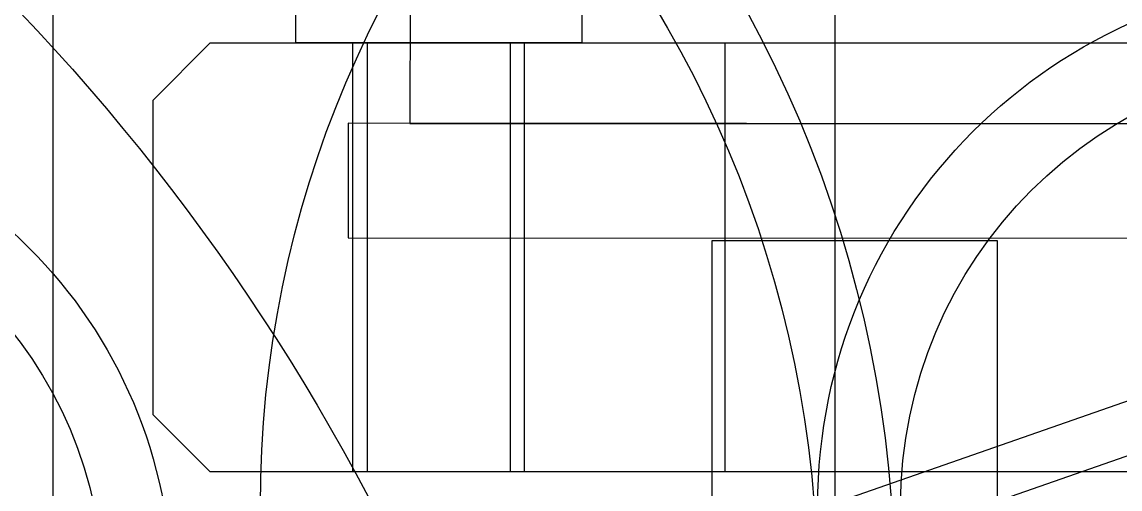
# Model space of a CAD drawing. Extents: x -381 to 213, y -63 to 250.
# Drawn here: x -90.64 to -71.43, y 30.37 to 38.54 of the extents above; entities that cross this region are included whole.
import ezdxf

# ---------------------------------------------------------------- set-up
doc = ezdxf.new("R2010")
doc.units = 0
doc.header["$MEASUREMENT"] = 0
doc.linetypes.add('K5LT65535', pattern=[0])
doc.linetypes.add('K5LT_BASIC', pattern=[0])
doc.layers.add('Системный слой', color=7, linetype='Continuous')

# ---------------------------------------------------------------- blocks, each defined once
blk = doc.blocks.new('*U')
at = {"layer": 'Системный слой', "color": 5, "linetype": 'K5LT_BASIC'}
for p, q in [((-125.9, 86.86), (-125.928, 33.86)), ((-127.008, 33.861), (-127.009, 31.861)), ((-109.008, 33.851), (-127.008, 33.861)), ((-125.928, 33.86), (-110.178, 33.852)), ((-127.009, 31.861), (-109.009, 31.851)), ((-115.649, 31.806), (-120.649, 31.806)), ((-120.649, 31.806), (-120.649, 24.306)), ((-115.649, 24.306), (-115.649, 31.806)), ((20.099, -1.68), (20.099, 28.32)), ((10.667, 9.428), (10.667, 18.428)), ((15.667, 18.428), (15.667, 9.428)), ((8.167, 8.428), (9.167, 9.428)), ((9.167, 9.428), (42.617, 9.428)), ((15.667, 9.428), (10.667, 9.428)), ((11.661, 9.428), (14.661, 9.428)), ((11.661, 1.928), (11.661, 9.428)), ((11.917, 9.428), (14.417, 9.428)), ((11.917, 1.928), (11.917, 9.428)), ((14.417, 9.428), (14.417, 1.928)), ((14.661, 9.428), (14.661, 1.928)), ((8.167, 2.928), (8.167, 8.428)), ((9.167, 1.928), (8.167, 2.928)), ((42.617, 1.928), (9.167, 1.928)), ((14.661, 1.928), (11.661, 1.928)), ((14.417, 1.928), (11.917, 1.928))]:
    blk.add_line(p, q, dxfattribs=at)
blk = doc.blocks.new('*F')
at = {"layer": 'Системный слой', "color": 5, "linetype": 'K5LT_BASIC'}
blk.add_line((18.167, 9.428), (18.167, 1.928), dxfattribs=at)
at = {"layer": 'Системный слой', "color": 5, "linetype": 'K5LT65535'}
for points in [[(-51.102, 49.761), (-128.234, 22.87), (-130.112, 20.429), (-130.112, 14.065), (-53.877, 14.065), (-43.829, 42.392), (-43.829, 45.933)], [(57.084, 15.692), (54.357, 42.488), (52.06, 44.784), (7.561, 44.784), (6.412, 41.243), (6.412, -18.732)]]:
    blk.add_lwpolyline(points, dxfattribs=at)
at = {"layer": 'Системный слой', "color": 5, "linetype": 'K5LT_BASIC'}
for centre, radius in [((94.013, 5.981), 62.534), ((94.013, 5.981), 62.534), ((94.013, 5.981), 37.817), ((94.013, 5.981), 37.817), ((94.013, 5.981), 31.192), ((94.013, 5.981), 31.192), ((94.013, 5.982), 29.543), ((94.013, 5.982), 29.543), ((-0.009, -0.168), 21.15), ((29.045, 1.333), 19), ((-0.009, -0.168), 19.8), ((29.045, 1.333), 9.25), ((29.045, 1.333), 7.8), ((-0.009, -0.168), 8.5), ((-0.009, -0.168), 7.3)]:
    blk.add_circle(centre, radius, dxfattribs=at)
at = {"layer": 'Системный слой'}
blk.add_blockref('*U', (0, 0), dxfattribs=at)
blk.add_blockref('*U', (0, 0), dxfattribs=at)
blk.add_blockref('*U', (0, 0), dxfattribs=at)
blk.add_blockref('*U', (0, 0), dxfattribs=at)
blk.add_blockref('*U', (0, 0), dxfattribs=at)
blk.add_blockref('*U', (0, 0), dxfattribs=at)
blk.add_blockref('*U', (0, 0), dxfattribs=at)
blk.add_blockref('*U', (0, 0), dxfattribs=at)
blk.add_blockref('*U', (0, 0), dxfattribs=at)
blk.add_blockref('*U', (0, 0), dxfattribs=at)
blk.add_blockref('*U', (0, 0), dxfattribs=at)
blk.add_blockref('*U', (0, 0), dxfattribs=at)
blk.add_blockref('*U', (0, 0), dxfattribs=at)
blk.add_blockref('*U', (0, 0), dxfattribs=at)
blk.add_blockref('*U', (0, 0), dxfattribs=at)
blk.add_blockref('*U', (0, 0), dxfattribs=at)
blk.add_blockref('*U', (0, 0), dxfattribs=at)
blk.add_blockref('*U', (0, 0), dxfattribs=at)
blk.add_blockref('*U', (0, 0), dxfattribs=at)
blk.add_blockref('*U', (0, 0), dxfattribs=at)
blk.add_blockref('*U', (0, 0), dxfattribs=at)
blk.add_blockref('*U', (0, 0), dxfattribs=at)
blk.add_blockref('*U', (0, 0), dxfattribs=at)
blk.add_blockref('*U', (0, 0), dxfattribs=at)
blk.add_blockref('*U', (0, 0), dxfattribs=at)
blk.add_blockref('*U', (0, 0), dxfattribs=at)
blk.add_blockref('*U', (0, 0), dxfattribs=at)
blk.add_blockref('*U', (0, 0), dxfattribs=at)
blk.add_blockref('*U', (0, 0), dxfattribs=at)
blk.add_blockref('*U', (0, 0), dxfattribs=at)
blk.add_blockref('*U', (0, 0), dxfattribs=at)
blk.add_blockref('*U', (0, 0), dxfattribs=at)
blk.add_blockref('*U', (0, 0), dxfattribs=at)
blk.add_blockref('*U', (0, 0), dxfattribs=at)
blk.add_blockref('*U', (0, 0), dxfattribs=at)
blk.add_blockref('*U', (0, 0), dxfattribs=at)
blk.add_blockref('*U', (0, 0), dxfattribs=at)
blk.add_blockref('*U', (0, 0), dxfattribs=at)
blk.add_blockref('*U', (0, 0), dxfattribs=at)
blk.add_blockref('*U', (0, 0), dxfattribs=at)
blk.add_blockref('*U', (0, 0), dxfattribs=at)
blk.add_blockref('*U', (0, 0), dxfattribs=at)
blk.add_blockref('*U', (0, 0), dxfattribs=at)
blk.add_blockref('*U', (0, 0), dxfattribs=at)
blk.add_blockref('*U', (0, 0), dxfattribs=at)
blk.add_blockref('*U', (0, 0), dxfattribs=at)
blk.add_blockref('*U', (0, 0), dxfattribs=at)
blk.add_blockref('*U', (0, 0), dxfattribs=at)
blk.add_blockref('*U', (0, 0), dxfattribs=at)
blk.add_blockref('*U', (0, 0), dxfattribs=at)
blk.add_blockref('*U', (0, 0), dxfattribs=at)
blk.add_blockref('*U', (0, 0), dxfattribs=at)
blk.add_blockref('*U', (0, 0), dxfattribs=at)
blk.add_blockref('*U', (0, 0), dxfattribs=at)
blk.add_blockref('*U', (0, 0), dxfattribs=at)
blk.add_blockref('*U', (0, 0), dxfattribs=at)
blk.add_blockref('*U', (0, 0), dxfattribs=at)
blk.add_blockref('*U', (0, 0), dxfattribs=at)
blk.add_blockref('*U', (0, 0), dxfattribs=at)
blk.add_blockref('*U', (0, 0), dxfattribs=at)
blk.add_blockref('*U', (0, 0), dxfattribs=at)
blk.add_blockref('*U', (0, 0), dxfattribs=at)
blk.add_blockref('*U', (0, 0), dxfattribs=at)
blk.add_blockref('*U', (0, 0), dxfattribs=at)
blk.add_blockref('*U', (0, 0), dxfattribs=at)
blk.add_blockref('*U', (0, 0), dxfattribs=at)
blk.add_blockref('*U', (0, 0), dxfattribs=at)
blk.add_blockref('*U', (0, 0), dxfattribs=at)
blk.add_blockref('*U', (0, 0), dxfattribs=at)
blk.add_blockref('*U', (0, 0), dxfattribs=at)
blk.add_blockref('*U', (0, 0), dxfattribs=at)
blk.add_blockref('*U', (0, 0), dxfattribs=at)
blk.add_blockref('*U', (0, 0), dxfattribs=at)
blk.add_blockref('*U', (0, 0), dxfattribs=at)
blk.add_blockref('*U', (0, 0), dxfattribs=at)
blk.add_blockref('*U', (0, 0), dxfattribs=at)
blk.add_blockref('*U', (0, 0), dxfattribs=at)
blk.add_blockref('*U', (0, 0), dxfattribs=at)
blk.add_blockref('*U', (0, 0), dxfattribs=at)
blk.add_blockref('*U', (0, 0), dxfattribs=at)
blk.add_blockref('*U', (0, 0), dxfattribs=at)
blk.add_blockref('*U', (0, 0), dxfattribs=at)
blk.add_blockref('*U', (0, 0), dxfattribs=at)
blk.add_blockref('*U', (0, 0), dxfattribs=at)
blk.add_blockref('*U', (0, 0), dxfattribs=at)
blk.add_blockref('*U', (0, 0), dxfattribs=at)
blk.add_blockref('*U', (0, 0), dxfattribs=at)
blk.add_blockref('*U', (0, 0), dxfattribs=at)
blk.add_blockref('*U', (0, 0), dxfattribs=at)
blk.add_blockref('*U', (0, 0), dxfattribs=at)
blk.add_blockref('*U', (0, 0), dxfattribs=at)
blk.add_blockref('*U', (0, 0), dxfattribs=at)
blk.add_blockref('*U', (0, 0), dxfattribs=at)
blk.add_blockref('*U', (0, 0), dxfattribs=at)
blk.add_blockref('*U', (0, 0), dxfattribs=at)
blk.add_blockref('*U', (0, 0), dxfattribs=at)
blk.add_blockref('*U', (0, 0), dxfattribs=at)
blk.add_blockref('*U', (0, 0), dxfattribs=at)
blk.add_blockref('*U', (0, 0), dxfattribs=at)
blk.add_blockref('*U', (0, 0), dxfattribs=at)
blk.add_blockref('*U', (0, 0), dxfattribs=at)
blk.add_blockref('*U', (0, 0), dxfattribs=at)
blk.add_blockref('*U', (0, 0), dxfattribs=at)
blk.add_blockref('*U', (0, 0), dxfattribs=at)
blk.add_blockref('*U', (0, 0), dxfattribs=at)
blk.add_blockref('*U', (0, 0), dxfattribs=at)
blk.add_blockref('*U', (0, 0), dxfattribs=at)
blk.add_blockref('*U', (0, 0), dxfattribs=at)
blk.add_blockref('*U', (0, 0), dxfattribs=at)
blk.add_blockref('*U', (0, 0), dxfattribs=at)
blk.add_blockref('*U', (0, 0), dxfattribs=at)
blk.add_blockref('*U', (0, 0), dxfattribs=at)
blk.add_blockref('*U', (0, 0), dxfattribs=at)
blk.add_blockref('*U', (0, 0), dxfattribs=at)
blk.add_blockref('*U', (0, 0), dxfattribs=at)
blk.add_blockref('*U', (0, 0), dxfattribs=at)
blk.add_blockref('*U', (0, 0), dxfattribs=at)
blk.add_blockref('*U', (0, 0), dxfattribs=at)
blk.add_blockref('*U', (0, 0), dxfattribs=at)
blk.add_blockref('*U', (0, 0), dxfattribs=at)
blk.add_blockref('*U', (0, 0), dxfattribs=at)
blk.add_blockref('*U', (0, 0), dxfattribs=at)
blk.add_blockref('*U', (0, 0), dxfattribs=at)
blk.add_blockref('*U', (0, 0), dxfattribs=at)
blk.add_blockref('*U', (0, 0), dxfattribs=at)
blk.add_blockref('*U', (0, 0), dxfattribs=at)
blk.add_blockref('*U', (0, 0), dxfattribs=at)
blk.add_blockref('*U', (0, 0), dxfattribs=at)
blk.add_blockref('*U', (0, 0), dxfattribs=at)
blk.add_blockref('*U', (0, 0), dxfattribs=at)
blk.add_blockref('*U', (0, 0), dxfattribs=at)
blk.add_blockref('*U', (0, 0), dxfattribs=at)
blk.add_blockref('*U', (0, 0), dxfattribs=at)
blk.add_blockref('*U', (0, 0), dxfattribs=at)
blk.add_blockref('*U', (0, 0), dxfattribs=at)
blk.add_blockref('*U', (0, 0), dxfattribs=at)
blk.add_blockref('*U', (0, 0), dxfattribs=at)
blk.add_blockref('*U', (0, 0), dxfattribs=at)
blk.add_blockref('*U', (0, 0), dxfattribs=at)
blk.add_blockref('*U', (0, 0), dxfattribs=at)
blk.add_blockref('*U', (0, 0), dxfattribs=at)
blk.add_blockref('*U', (0, 0), dxfattribs=at)
blk.add_blockref('*U', (0, 0), dxfattribs=at)
blk.add_blockref('*U', (0, 0), dxfattribs=at)
blk.add_blockref('*U', (0, 0), dxfattribs=at)
blk.add_blockref('*U', (0, 0), dxfattribs=at)
blk.add_blockref('*U', (0, 0), dxfattribs=at)
blk.add_blockref('*U', (0, 0), dxfattribs=at)
blk.add_blockref('*U', (0, 0), dxfattribs=at)
blk.add_blockref('*U', (0, 0), dxfattribs=at)
blk.add_blockref('*U', (0, 0), dxfattribs=at)
blk.add_blockref('*U', (0, 0), dxfattribs=at)
blk.add_blockref('*U', (0, 0), dxfattribs=at)
blk.add_blockref('*U', (0, 0), dxfattribs=at)
blk.add_blockref('*U', (0, 0), dxfattribs=at)
blk.add_blockref('*U', (0, 0), dxfattribs=at)
blk.add_blockref('*U', (0, 0), dxfattribs=at)
blk.add_blockref('*U', (0, 0), dxfattribs=at)
blk.add_blockref('*U', (0, 0), dxfattribs=at)
blk.add_blockref('*U', (0, 0), dxfattribs=at)
blk.add_blockref('*U', (0, 0), dxfattribs=at)
blk.add_blockref('*U', (0, 0), dxfattribs=at)
blk.add_blockref('*U', (0, 0), dxfattribs=at)
blk.add_blockref('*U', (0, 0), dxfattribs=at)
blk.add_blockref('*U', (0, 0), dxfattribs=at)
blk.add_blockref('*U', (0, 0), dxfattribs=at)
blk.add_blockref('*U', (0, 0), dxfattribs=at)
blk.add_blockref('*U', (0, 0), dxfattribs=at)
blk.add_blockref('*U', (0, 0), dxfattribs=at)
blk.add_blockref('*U', (0, 0), dxfattribs=at)
blk.add_blockref('*U', (0, 0), dxfattribs=at)
blk.add_blockref('*U', (0, 0), dxfattribs=at)
blk.add_blockref('*U', (0, 0), dxfattribs=at)
blk.add_blockref('*U', (0, 0), dxfattribs=at)
blk.add_blockref('*U', (0, 0), dxfattribs=at)
blk.add_blockref('*U', (0, 0), dxfattribs=at)
blk.add_blockref('*U', (0, 0), dxfattribs=at)
blk.add_blockref('*U', (0, 0), dxfattribs=at)
blk.add_blockref('*U', (0, 0), dxfattribs=at)
blk.add_blockref('*U', (0, 0), dxfattribs=at)
blk.add_blockref('*U', (0, 0), dxfattribs=at)
blk.add_blockref('*U', (0, 0), dxfattribs=at)
blk.add_blockref('*U', (0, 0), dxfattribs=at)
blk.add_blockref('*U', (0, 0), dxfattribs=at)
blk.add_blockref('*U', (0, 0), dxfattribs=at)
blk.add_blockref('*U', (0, 0), dxfattribs=at)
blk.add_blockref('*U', (0, 0), dxfattribs=at)
blk.add_blockref('*U', (0, 0), dxfattribs=at)
blk.add_blockref('*U', (0, 0), dxfattribs=at)
blk.add_blockref('*U', (0, 0), dxfattribs=at)
blk.add_blockref('*U', (0, 0), dxfattribs=at)
blk.add_blockref('*U', (0, 0), dxfattribs=at)
blk.add_blockref('*U', (0, 0), dxfattribs=at)
blk.add_blockref('*U', (0, 0), dxfattribs=at)
blk.add_blockref('*U', (0, 0), dxfattribs=at)
blk.add_blockref('*U', (0, 0), dxfattribs=at)
blk.add_blockref('*U', (0, 0), dxfattribs=at)
blk.add_blockref('*U', (0, 0), dxfattribs=at)
blk.add_blockref('*U', (0, 0), dxfattribs=at)
blk.add_blockref('*U', (0, 0), dxfattribs=at)
blk.add_blockref('*U', (0, 0), dxfattribs=at)
blk.add_blockref('*U', (0, 0), dxfattribs=at)
blk.add_blockref('*U', (0, 0), dxfattribs=at)
blk.add_blockref('*U', (0, 0), dxfattribs=at)
blk.add_blockref('*U', (0, 0), dxfattribs=at)
blk.add_blockref('*U', (0, 0), dxfattribs=at)
blk.add_blockref('*U', (0, 0), dxfattribs=at)

msp = doc.modelspace()

# ---------------------------------------------------------------- block references
at = {"layer": 'Системный слой'}
for p in [(-96.515, 28.741), (50.828, 6.909), (-212.068, 6.637), (42.075, 2.903)]:
    msp.add_blockref('*F', p, dxfattribs=at)

doc.saveas('drawing.dxf')
